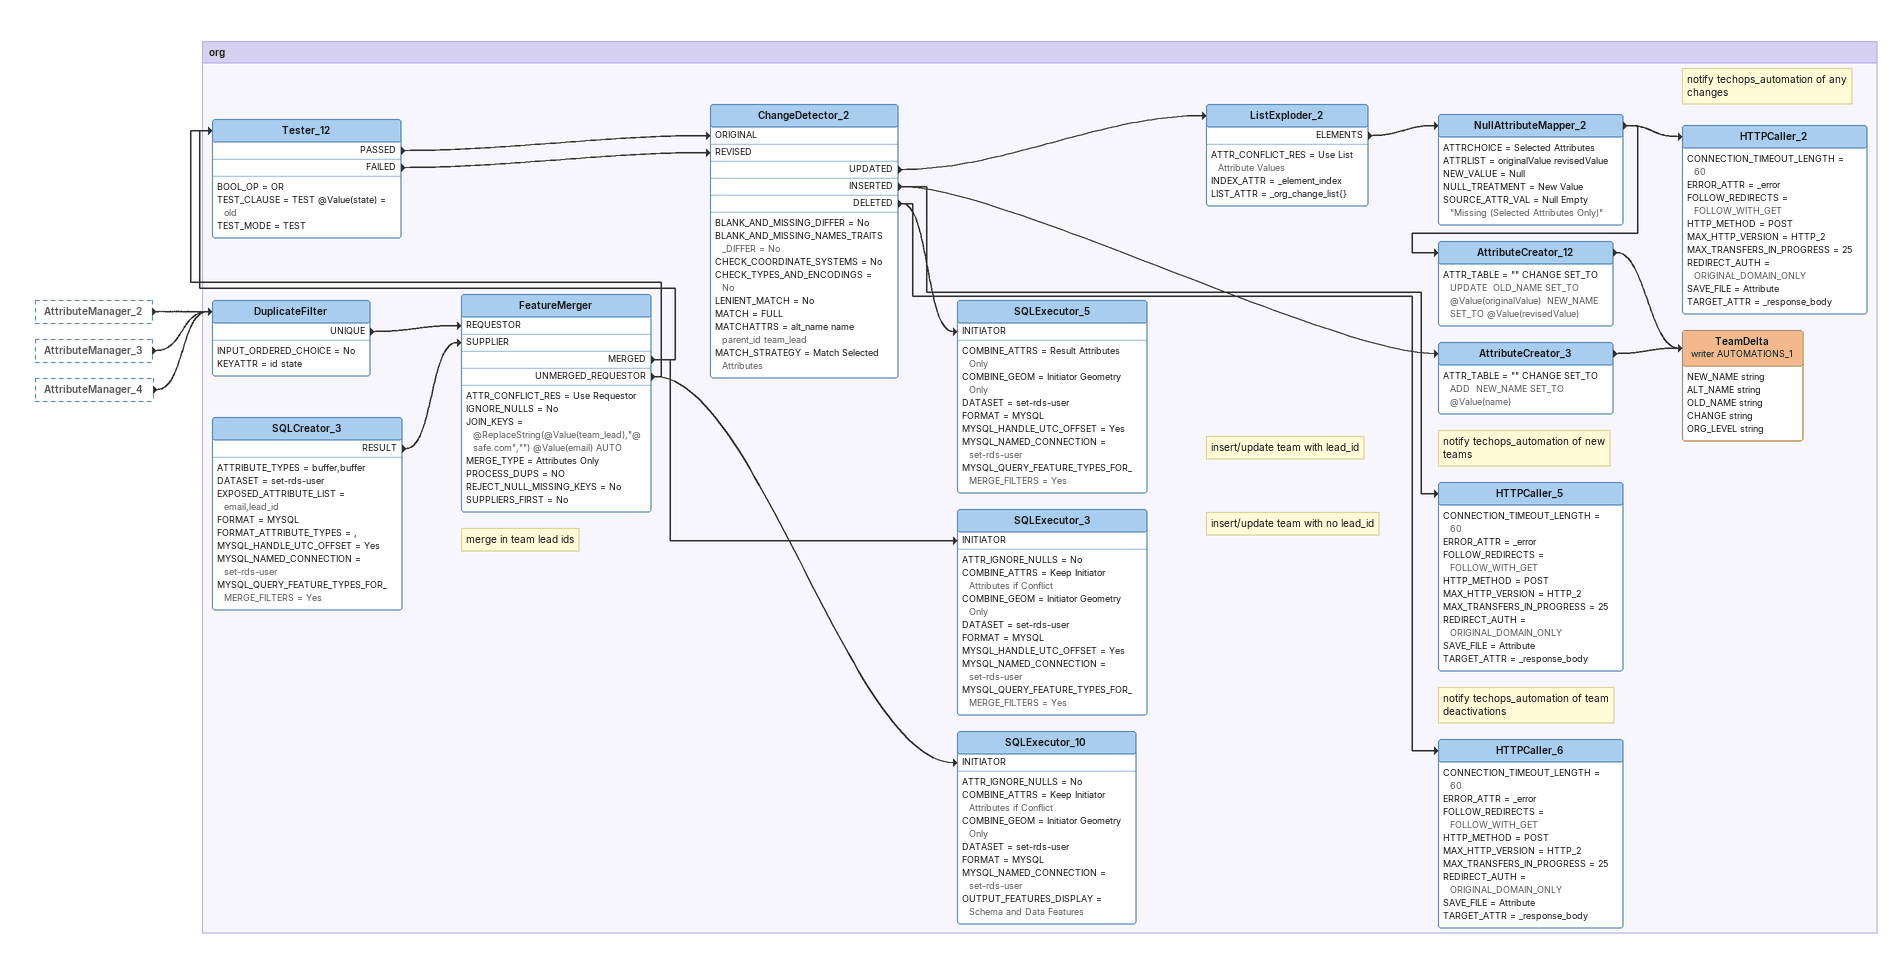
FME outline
AttributeManager_2 [outside]
    -> DuplicateFilter
AttributeManager_3 [outside]
    -> DuplicateFilter
AttributeManager_4 [outside]
    -> DuplicateFilter

Bookmark: org
DuplicateFilter
    INPUT_ORDERED_CHOICE = No
    KEYATTR = id state
    UNIQUE -> FeatureMerger [REQUESTOR]
SQLCreator_3
    ATTRIBUTE_TYPES = buffer,buffer
    DATASET = set-rds-user
    EXPOSED_ATTRIBUTE_LIST = email,lead_id
    FORMAT = MYSQL
    FORMAT_ATTRIBUTE_TYPES = ,
    MYSQL_HANDLE_UTC_OFFSET = Yes
    MYSQL_NAMED_CONNECTION = set-rds-user
    MYSQL_QUERY_FEATURE_TYPES_FOR_MERGE_FILTERS = Yes
    RESULT -> FeatureMerger [SUPPLIER]
Note: merge in team lead ids
FeatureMerger
    ATTR_CONFLICT_RES = Use Requestor
    IGNORE_NULLS = No
    JOIN_KEYS = @ReplaceString(@Value(team_lead),"@safe.com","") @Value(email) AUTO
    MERGE_TYPE = Attributes Only
    PROCESS_DUPS = NO
    REJECT_NULL_MISSING_KEYS = No
    SUPPLIERS_FIRST = No
    MERGED -> SQLExecutor_3 [INITIATOR]
    MERGED -> Tester_12
    UNMERGED_REQUESTOR -> SQLExecutor_10 [INITIATOR]
    UNMERGED_REQUESTOR -> Tester_12
Tester_12
    BOOL_OP = OR
    TEST_CLAUSE = TEST @Value(state) = old
    TEST_MODE = TEST
    PASSED -> ChangeDetector_2 [ORIGINAL]
    FAILED -> ChangeDetector_2 [REVISED]
ChangeDetector_2
    BLANK_AND_MISSING_DIFFER = No
    BLANK_AND_MISSING_NAMES_TRAITS_DIFFER = No
    CHECK_COORDINATE_SYSTEMS = No
    CHECK_TYPES_AND_ENCODINGS = No
    LENIENT_MATCH = No
    MATCH = FULL
    MATCHATTRS = alt_name name parent_id team_lead
    MATCH_STRATEGY = Match Selected Attributes
    UPDATED -> ListExploder_2
    INSERTED -> HTTPCaller_5
    INSERTED -> AttributeCreator_3
    DELETED -> SQLExecutor_5 [INITIATOR]
    DELETED -> HTTPCaller_6
ListExploder_2
    ATTR_CONFLICT_RES = Use List Attribute Values
    INDEX_ATTR = _element_index
    LIST_ATTR = _org_change_list{}
    ELEMENTS -> NullAttributeMapper_2
NullAttributeMapper_2
    ATTRCHOICE = Selected Attributes
    ATTRLIST = originalValue revisedValue
    NEW_VALUE = Null
    NULL_TREATMENT = New Value
    SOURCE_ATTR_VAL = Null Empty "Missing (Selected Attributes Only)"
    -> HTTPCaller_2
    -> AttributeCreator_12
Note: notify techops_automation of any changes
HTTPCaller_2
    CONNECTION_TIMEOUT_LENGTH = 60
    ERROR_ATTR = _error
    FOLLOW_REDIRECTS = FOLLOW_WITH_GET
    HTTP_METHOD = POST
    MAX_HTTP_VERSION = HTTP_2
    MAX_TRANSFERS_IN_PROGRESS = 25
    REDIRECT_AUTH = ORIGINAL_DOMAIN_ONLY
    SAVE_FILE = Attribute
    TARGET_ATTR = _response_body
AttributeCreator_12
    ATTR_TABLE = "" CHANGE SET_TO UPDATE  OLD_NAME SET_TO @Value(originalValue)  NEW_NAME SET_TO @Value(revisedValue)
    -> TeamDelta (writer AUTOMATIONS_1)
AttributeCreator_3
    ATTR_TABLE = "" CHANGE SET_TO ADD  NEW_NAME SET_TO @Value(name)
    -> TeamDelta (writer AUTOMATIONS_1)
TeamDelta (writer AUTOMATIONS_1)
    attributes: NEW_NAME string, ALT_NAME string, OLD_NAME string, CHANGE string, ORG_LEVEL string
SQLExecutor_5
    COMBINE_ATTRS = Result Attributes Only
    COMBINE_GEOM = Initiator Geometry Only
    DATASET = set-rds-user
    FORMAT = MYSQL
    MYSQL_HANDLE_UTC_OFFSET = Yes
    MYSQL_NAMED_CONNECTION = set-rds-user
    MYSQL_QUERY_FEATURE_TYPES_FOR_MERGE_FILTERS = Yes
Note: notify techops_automation of new teams
HTTPCaller_5
    CONNECTION_TIMEOUT_LENGTH = 60
    ERROR_ATTR = _error
    FOLLOW_REDIRECTS = FOLLOW_WITH_GET
    HTTP_METHOD = POST
    MAX_HTTP_VERSION = HTTP_2
    MAX_TRANSFERS_IN_PROGRESS = 25
    REDIRECT_AUTH = ORIGINAL_DOMAIN_ONLY
    SAVE_FILE = Attribute
    TARGET_ATTR = _response_body
Note: notify techops_automation of team deactivations
HTTPCaller_6
    CONNECTION_TIMEOUT_LENGTH = 60
    ERROR_ATTR = _error
    FOLLOW_REDIRECTS = FOLLOW_WITH_GET
    HTTP_METHOD = POST
    MAX_HTTP_VERSION = HTTP_2
    MAX_TRANSFERS_IN_PROGRESS = 25
    REDIRECT_AUTH = ORIGINAL_DOMAIN_ONLY
    SAVE_FILE = Attribute
    TARGET_ATTR = _response_body
Note: insert/update team with lead_id
SQLExecutor_3
    ATTR_IGNORE_NULLS = No
    COMBINE_ATTRS = Keep Initiator Attributes if Conflict
    COMBINE_GEOM = Initiator Geometry Only
    DATASET = set-rds-user
    FORMAT = MYSQL
    MYSQL_HANDLE_UTC_OFFSET = Yes
    MYSQL_NAMED_CONNECTION = set-rds-user
    MYSQL_QUERY_FEATURE_TYPES_FOR_MERGE_FILTERS = Yes
Note: insert/update team with no lead_id
SQLExecutor_10
    ATTR_IGNORE_NULLS = No
    COMBINE_ATTRS = Keep Initiator Attributes if Conflict
    COMBINE_GEOM = Initiator Geometry Only
    DATASET = set-rds-user
    FORMAT = MYSQL
    MYSQL_NAMED_CONNECTION = set-rds-user
    OUTPUT_FEATURES_DISPLAY = Schema and Data Features
